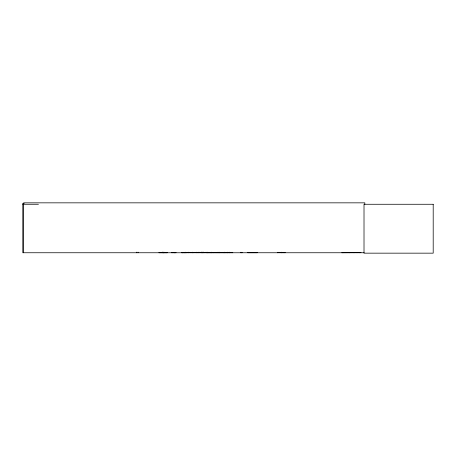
<?xml version="1.0" encoding="UTF-8"?>
<svg xmlns="http://www.w3.org/2000/svg" width="456" height="456" viewBox="0 0 456 456"><rect width="100%" height="100%" fill="white"/><g stroke="black" fill="none" stroke-linecap="round" stroke-linejoin="round"><path stroke-width="0.68" d="M159.822 252.732L159.828 252.345M166.389 252.732L166.389 252.345M214.257 252.687L214.274 252.345M221.354 252.687L221.371 252.345M181.801 252.749L206.551 252.379M188.089 252.687L188.123 252.345M199.352 252.698L199.329 252.345M199.574 252.687L199.62 252.345M192.797 252.687L192.728 252.242M201.814 252.687L201.751 252.242M162.49 252.139L162.632 252.698M202.396 252.647L202.321 252.379M341.789 252.727L360.844 252.63M342.861 252.738L343.191 252.63M349.399 252.749L349.245 252.738M353.115 252.738L353.183 252.362M353.28 252.738L353.183 252.533M354.318 252.738L354.466 252.362M354.483 252.63L354.152 252.738M356.375 252.362L356.313 252.738M357.51 252.738L357.658 252.362M359.573 252.362L359.505 252.738M359.653 252.749L359.562 252.63M360.764 252.738L360.85 252.362M190.864 252.698L190.91 252.379M163.06 252.698L162.843 252.242M24.225 203.353L22.8 203.353L22.8 252.749L364.105 252.749M22.8 204.271L38.441 204.271M189.143 252.43L198.274 252.43M206.762 252.43L215.893 252.43M247.967 252.43L257.099 252.43M189.126 252.561L198.292 252.55M206.745 252.55L215.91 252.561M247.95 252.55L257.116 252.561M206.756 252.721L232.799 252.698M241.822 252.687L242.165 252.732M247.956 252.721L257.104 252.721M277.744 252.647L285.08 252.698L285.08 252.345M202.8 252.698L202.686 252.242M209.059 252.698L209.013 252.379M200.007 252.687L200.036 252.242M198.109 252.687L198.172 252.242M210.963 252.698L210.911 252.379L210.866 252.749M227.647 252.698L227.652 252.242M227.453 252.698L227.419 252.379M231.277 252.687L231.243 252.345M225.258 252.698L225.23 252.379L225.201 252.749M364.817 204.271L364.817 202.84L23.604 202.84L23.604 252.749M281.54 252.242L281.54 252.749M281.284 252.242L281.284 252.749M277.744 252.345L277.744 252.749M241.76 252.345L241.76 252.749M241.714 252.345L241.714 252.749M240.922 252.242L240.922 252.749M232.537 252.345L232.537 252.749M229.471 252.242L229.471 252.749M229.288 252.242L229.288 252.749M227.863 252.242L227.863 252.749M227.384 252.345L227.384 252.749M227.088 252.345L227.088 252.749M224.631 252.242L224.631 252.749M224.426 252.242L224.426 252.749M223.223 252.345L223.223 252.749M219.592 252.242L219.592 252.749M219.347 252.242L219.347 252.749M218.15 252.242L218.15 252.749M217.905 252.242L217.905 252.749M216.127 252.345L216.127 252.749M213.459 252.345L213.459 252.749M211.441 252.242L211.441 252.749M211.356 252.242L211.356 252.749M208.962 252.345L208.962 252.749M207.258 252.242L207.258 252.749M207.195 252.242L207.195 252.749L207.115 252.379M207.064 252.345L207.064 252.749M206.596 252.345L206.596 252.749M206.106 252.242L206.106 252.749M206.021 252.242L206.021 252.749M204.772 252.345L204.772 252.749M204.003 252.345L204.003 252.749M203.433 252.139L203.427 252.749M203.285 252.242L203.285 252.749M202.863 252.242L202.863 252.749M202.698 252.345L202.698 252.749M202.492 252.345L202.447 252.749M202.27 252.345L202.225 252.749M202.008 252.139L202.008 252.749M201.86 252.242L201.877 252.749M201.683 252.242L201.683 252.749M201.432 252.242L201.432 252.749M199.979 252.749L199.825 252.242M198.24 252.242L198.24 252.749M198.046 252.345L198.046 252.749M197.345 252.345L197.345 252.749M196.85 252.242L196.85 252.749M196.639 252.242L196.639 252.749M193.247 252.345L193.247 252.749M192.859 252.345L192.859 252.749M192.666 252.242L192.666 252.749M192.193 252.345L192.193 252.749M190.961 252.345L190.961 252.749M188.801 252.242L188.801 252.749M188.584 252.242L188.584 252.749M186.515 252.345L186.515 252.749M186.094 252.345L186.094 252.749M185.632 252.242L185.632 252.749M185.421 252.242L185.421 252.749M184.993 252.345L184.993 252.749M184.606 252.345L184.606 252.749M184.19 252.345L184.19 252.749M182.639 252.345L182.639 252.749M182.024 252.345L182.024 252.749M175.879 252.345L175.879 252.749M175.224 252.345L175.224 252.749M175.047 252.345L175.047 252.749M174.733 252.345L174.733 252.749M174.597 252.345L174.619 252.749M174.414 252.345L174.414 252.749M174.215 252.749L174.215 252.345L174.163 252.749M174.072 252.345L174.067 252.749M173.998 252.345L173.998 252.749M173.742 252.345L173.742 252.749M173.348 252.345L173.348 252.749M172.55 252.345L172.55 252.749M172.396 252.345L172.482 252.749M172.14 252.345L172.123 252.749M172.003 252.345L172.003 252.749M171.826 252.345L171.826 252.749M167.158 252.345L167.164 252.749L159.053 252.732L159.058 252.345M164.223 252.242L164.223 252.749M163.795 252.242L163.801 252.749M163.624 252.242L163.618 252.749M163.43 252.749L163.368 252.242L163.362 252.749M163.009 252.345L163.026 252.749L162.957 252.345M162.592 252.242L162.553 252.749M138.043 252.139L138.043 252.749M136.618 252.139L136.618 252.749M221.017 252.647L221.046 252.345L221.017 252.647M433.2 204.271L364.013 204.271L364.013 253.16L433.2 253.16L433.2 204.271M175.731 252.749L175.731 252.345L175.702 252.749"/></g></svg>
